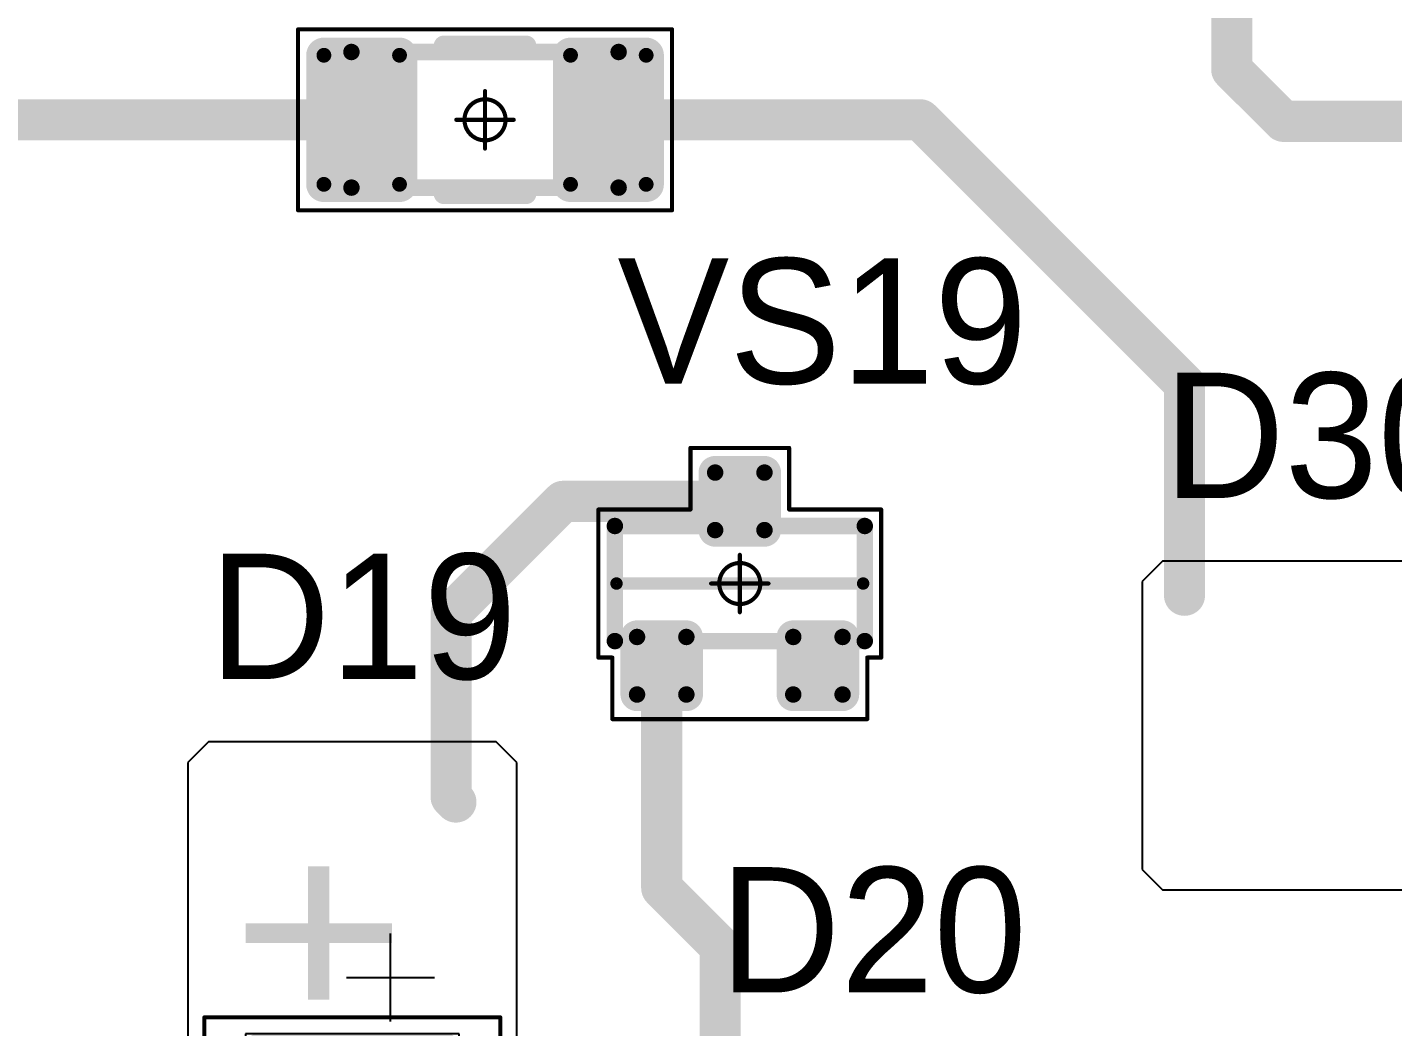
# Model space of a CAD drawing. Header units: millimetres. Extents: x 0 to 1769, y 431 to 1001.
# Drawn here: x 1362.93 to 1379.54, y 506.36 to 518.52 of the extents above; entities that cross this region are included whole.
import ezdxf

# ---------------------------------------------------------------- set-up
doc = ezdxf.new("R2010")
doc.units = ezdxf.units.MM
for name, color, linetype in [('Mechanical13', 56, 'Continuous'), ('Mechanical15', 56, 'Continuous'), ('TopLayer', 1, 'Continuous'), ('TopOverlay', 2, 'Continuous'), ('TopPaste', 8, 'Continuous'), ('TopSolder', 216, 'Continuous')]:
    doc.layers.add(name, color=color, linetype=linetype)

# ---------------------------------------------------------------- blocks, each defined once
blk = doc.blocks.new('SOT23_120')
at = {"layer": 'Mechanical13', "const_width": 0.2}
for points in [[(-0.7, 1.52), (-0.7, -1.52)], [(-0.7, 1.52), (0.7, 1.52)], [(0.7, 1.52), (0.7, -1.52)], [(-0.7, -1.52), (0.7, -1.52)]]:
    blk.add_lwpolyline(points, dxfattribs=at)
at = {"layer": 'Mechanical13', "const_width": 0.1}
for points in [[(-0.75, 1.52, 1), (-0.65, 1.52, 1)], [(-0.75, 1.52, 1), (-0.65, 1.52, 1)], [(0.65, 1.52, 1), (0.75, 1.52, 1)], [(0.65, 1.52, 1), (0.75, 1.52, 1)], [(-0.75, -1.52, 1), (-0.65, -1.52, 1)], [(-0.75, -1.52, 1), (-0.65, -1.52, 1)], [(0.65, -1.52, 1), (0.75, -1.52, 1)], [(0.65, -1.52, 1), (0.75, -1.52, 1)]]:
    blk.add_lwpolyline(points, format="xyb", close=True, dxfattribs=at)
at = {"layer": 'Mechanical15', "const_width": 0.05}
for points in [[(-0.9, 1.72), (0.9, 1.72)], [(-0.9, 1.72), (-0.9, 1.55)], [(0.9, 1.72), (0.9, 0.6)], [(-1.65, 1.55), (-0.9, 1.55)], [(-1.65, 1.55), (-1.65, -1.55)], [(0.9, 0.6), (1.65, 0.6)], [(1.65, 0.6), (1.65, -0.6)], [(0, 0.35), (0, -0.35)], [(-0.35, 0), (0.35, 0)], [(0.9, -0.6), (0.9, -1.72)], [(0.9, -0.6), (1.65, -0.6)], [(-1.65, -1.55), (-0.9, -1.55)], [(-0.9, -1.55), (-0.9, -1.72)], [(-0.9, -1.72), (0.9, -1.72)]]:
    blk.add_lwpolyline(points, dxfattribs=at)
at = {"layer": 'Mechanical15'}
for points, const_width in [([(-0.913, 1.72, 1), (-0.888, 1.72, 1)], 0.025), ([(-0.913, 1.72, 1), (-0.888, 1.72, 1)], 0.025), ([(0.888, 1.72, 1), (0.913, 1.72, 1)], 0.025), ([(0.888, 1.72, 1), (0.913, 1.72, 1)], 0.025), ([(-1.662, 1.55, 1), (-1.637, 1.55, 1)], 0.025), ([(-1.662, 1.55, 1), (-1.637, 1.55, 1)], 0.025), ([(-0.913, 1.55, 1), (-0.888, 1.55, 1)], 0.025), ([(-0.913, 1.55, 1), (-0.888, 1.55, 1)], 0.025), ([(0.888, 0.6, 1), (0.913, 0.6, 1)], 0.025), ([(0.888, 0.6, 1), (0.913, 0.6, 1)], 0.025), ([(1.637, 0.6, 1), (1.662, 0.6, 1)], 0.025), ([(1.637, 0.6, 1), (1.662, 0.6, 1)], 0.025), ([(-0.012, 0.35, 1), (0.012, 0.35, 1)], 0.025), ([(0.25, 0, 1), (-0.25, 0, 1)], 0.05), ([(-0.362, 0, 1), (-0.337, 0, 1)], 0.025), ([(-0.262, 0, 1), (-0.238, 0, 1)], 0.025), ([(0.238, 0, 1), (0.262, 0, 1)], 0.025), ([(0.337, 0, 1), (0.362, 0, 1)], 0.025), ([(-0.012, -0.35, 1), (0.012, -0.35, 1)], 0.025), ([(0.888, -0.6, 1), (0.913, -0.6, 1)], 0.025), ([(0.888, -0.6, 1), (0.913, -0.6, 1)], 0.025), ([(1.637, -0.6, 1), (1.662, -0.6, 1)], 0.025), ([(1.637, -0.6, 1), (1.662, -0.6, 1)], 0.025), ([(-1.662, -1.55, 1), (-1.637, -1.55, 1)], 0.025), ([(-1.662, -1.55, 1), (-1.637, -1.55, 1)], 0.025), ([(-0.913, -1.55, 1), (-0.888, -1.55, 1)], 0.025), ([(-0.913, -1.55, 1), (-0.888, -1.55, 1)], 0.025), ([(-0.913, -1.72, 1), (-0.888, -1.72, 1)], 0.025), ([(-0.913, -1.72, 1), (-0.888, -1.72, 1)], 0.025), ([(0.888, -1.72, 1), (0.913, -1.72, 1)], 0.025), ([(0.888, -1.72, 1), (0.913, -1.72, 1)], 0.025)]:
    blk.add_lwpolyline(points, format="xyb", close=True, dxfattribs=dict(at, const_width=const_width))
at = {"layer": 'TopLayer', "const_width": 0.1}
for points in [[(-1.4, 1.25, 1), (-1.3, 1.25, 1)], [(-0.7, 1.25, 1), (-0.6, 1.25, 1)], [(-1.4, 0.65, 1), (-1.3, 0.65, 1)], [(-0.7, 0.65, 1), (-0.6, 0.65, 1)], [(0.6, 0.3, 1), (0.7, 0.3, 1)], [(1.3, 0.3, 1), (1.4, 0.3, 1)], [(0.6, -0.3, 1), (0.7, -0.3, 1)], [(1.3, -0.3, 1), (1.4, -0.3, 1)], [(-1.4, -0.65, 1), (-1.3, -0.65, 1)], [(-0.7, -0.65, 1), (-0.6, -0.65, 1)], [(-1.4, -1.25, 1), (-1.3, -1.25, 1)], [(-0.7, -1.25, 1), (-0.6, -1.25, 1)]]:
    blk.add_lwpolyline(points, format="xyb", close=True, dxfattribs=at)
at = {"layer": 'TopLayer'}
for points in [[(-1.35, 1.35), (-1.35, 0.55), (-0.65, 1.35), (-0.65, 0.55)], [(-1.45, 1.25), (-1.45, 0.65), (-0.55, 1.25), (-0.55, 0.65)], [(0.65, 0.4), (0.65, -0.4), (1.35, 0.4), (1.35, -0.4)], [(0.55, 0.3), (0.55, -0.3), (1.45, 0.3), (1.45, -0.3)], [(-1.45, -0.65), (-1.45, -1.25), (-0.55, -0.65), (-0.55, -1.25)], [(-1.35, -0.55), (-1.35, -1.35), (-0.65, -0.55), (-0.65, -1.35)]]:
    blk.add_solid(points, dxfattribs=at)
at = {"layer": 'TopOverlay', "const_width": 0.15}
blk.add_lwpolyline([(0, 1.5), (0, -1.5)], dxfattribs=at)
at = {"layer": 'TopOverlay', "const_width": 0.075}
for points in [[(-0.038, 1.5, 1), (0.038, 1.5, 1)], [(-0.038, -1.5, 1), (0.038, -1.5, 1)]]:
    blk.add_lwpolyline(points, format="xyb", close=True, dxfattribs=at)
at = {"layer": 'TopPaste', "const_width": 0.075}
for points in [[(-1.387, 1.25, 1), (-1.313, 1.25, 1)], [(-0.687, 1.25, 1), (-0.613, 1.25, 1)], [(-1.387, 0.65, 1), (-1.313, 0.65, 1)], [(-0.687, 0.65, 1), (-0.613, 0.65, 1)], [(0.613, 0.3, 1), (0.687, 0.3, 1)], [(1.313, 0.3, 1), (1.387, 0.3, 1)], [(0.613, -0.3, 1), (0.687, -0.3, 1)], [(1.313, -0.3, 1), (1.387, -0.3, 1)], [(-1.387, -0.65, 1), (-1.313, -0.65, 1)], [(-0.687, -0.65, 1), (-0.613, -0.65, 1)], [(-1.387, -1.25, 1), (-1.313, -1.25, 1)], [(-0.687, -1.25, 1), (-0.613, -1.25, 1)]]:
    blk.add_lwpolyline(points, format="xyb", close=True, dxfattribs=at)
at = {"layer": 'TopPaste'}
for points in [[(-1.425, 1.25), (-1.425, 0.65), (-0.575, 1.25), (-0.575, 0.65)], [(-1.35, 1.325), (-1.35, 0.575), (-0.65, 1.325), (-0.65, 0.575)], [(0.65, 0.375), (0.65, -0.375), (1.35, 0.375), (1.35, -0.375)], [(0.575, 0.3), (0.575, -0.3), (1.425, 0.3), (1.425, -0.3)], [(-1.425, -0.65), (-1.425, -1.25), (-0.575, -0.65), (-0.575, -1.25)], [(-1.35, -0.575), (-1.35, -1.325), (-0.65, -0.575), (-0.65, -1.325)]]:
    blk.add_solid(points, dxfattribs=at)
at = {"layer": 'TopSolder', "const_width": 0.202}
for points in [[(-1.451, 1.25, 1), (-1.249, 1.25, 1)], [(-0.751, 1.25, 1), (-0.549, 1.25, 1)], [(-1.451, 0.65, 1), (-1.249, 0.65, 1)], [(-0.751, 0.65, 1), (-0.549, 0.65, 1)], [(0.549, 0.3, 1), (0.751, 0.3, 1)], [(1.249, 0.3, 1), (1.451, 0.3, 1)], [(0.549, -0.3, 1), (0.751, -0.3, 1)], [(1.249, -0.3, 1), (1.451, -0.3, 1)], [(-1.451, -0.65, 1), (-1.249, -0.65, 1)], [(-0.751, -0.65, 1), (-0.549, -0.65, 1)], [(-1.451, -1.25, 1), (-1.249, -1.25, 1)], [(-0.751, -1.25, 1), (-0.549, -1.25, 1)]]:
    blk.add_lwpolyline(points, format="xyb", close=True, dxfattribs=at)
at = {"layer": 'TopSolder'}
for points in [[(-1.35, 1.452), (-1.35, 0.448), (-0.65, 1.452), (-0.65, 0.448)], [(-1.552, 1.25), (-1.552, 0.65), (-0.448, 1.25), (-0.448, 0.65)], [(0.65, 0.502), (0.65, -0.502), (1.35, 0.502), (1.35, -0.502)], [(0.448, 0.3), (0.448, -0.3), (1.552, 0.3), (1.552, -0.3)], [(-1.35, -0.448), (-1.35, -1.452), (-0.65, -0.448), (-0.65, -1.452)], [(-1.552, -0.65), (-1.552, -1.25), (-0.448, -0.65), (-0.448, -1.25)]]:
    blk.add_solid(points, dxfattribs=at)
blk = doc.blocks.new('RC1206S_179')
at = {"layer": 'Mechanical13', "const_width": 0.2}
for points in [[(-1.625, 0.825), (1.625, 0.825)], [(-1.625, -0.825), (-1.625, 0.825)], [(1.625, -0.825), (1.625, 0.825)], [(-1.625, -0.825), (1.625, -0.825)]]:
    blk.add_lwpolyline(points, dxfattribs=at)
at = {"layer": 'Mechanical13', "const_width": 0.1}
for points in [[(-1.675, 0.825, 1), (-1.575, 0.825, 1)], [(-1.675, 0.825, 1), (-1.575, 0.825, 1)], [(1.575, 0.825, 1), (1.675, 0.825, 1)], [(1.575, 0.825, 1), (1.675, 0.825, 1)], [(-1.675, -0.825, 1), (-1.575, -0.825, 1)], [(-1.675, -0.825, 1), (-1.575, -0.825, 1)], [(1.575, -0.825, 1), (1.675, -0.825, 1)], [(1.575, -0.825, 1), (1.675, -0.825, 1)]]:
    blk.add_lwpolyline(points, format="xyb", close=True, dxfattribs=at)
at = {"layer": 'Mechanical15', "const_width": 0.05}
for points in [[(-2.275, 1.1), (2.275, 1.1)], [(-2.275, -1.1), (-2.275, 1.1)], [(2.275, -1.1), (2.275, 1.1)], [(0, -0.35), (0, 0.35)], [(-0.35, 0), (0.35, 0)], [(-2.275, -1.1), (2.275, -1.1)]]:
    blk.add_lwpolyline(points, dxfattribs=at)
at = {"layer": 'Mechanical15'}
for points, const_width in [([(-2.287, 1.1, 1), (-2.262, 1.1, 1)], 0.025), ([(-2.287, 1.1, 1), (-2.262, 1.1, 1)], 0.025), ([(2.262, 1.1, 1), (2.287, 1.1, 1)], 0.025), ([(2.262, 1.1, 1), (2.287, 1.1, 1)], 0.025), ([(-0.012, 0.35, 1), (0.012, 0.35, 1)], 0.025), ([(0.25, 0, 1), (-0.25, 0, 1)], 0.05), ([(-0.362, 0, 1), (-0.337, 0, 1)], 0.025), ([(-0.262, 0, 1), (-0.238, 0, 1)], 0.025), ([(0.238, 0, 1), (0.262, 0, 1)], 0.025), ([(0.337, 0, 1), (0.362, 0, 1)], 0.025), ([(-0.012, -0.35, 1), (0.012, -0.35, 1)], 0.025), ([(-2.287, -1.1, 1), (-2.262, -1.1, 1)], 0.025), ([(-2.287, -1.1, 1), (-2.262, -1.1, 1)], 0.025), ([(2.262, -1.1, 1), (2.287, -1.1, 1)], 0.025), ([(2.262, -1.1, 1), (2.287, -1.1, 1)], 0.025)]:
    blk.add_lwpolyline(points, format="xyb", close=True, dxfattribs=dict(at, const_width=const_width))
at = {"layer": 'TopLayer', "const_width": 0.115}
for points in [[(-2.018, 0.785, 1), (-1.903, 0.785, 1)], [(-1.098, 0.785, 1), (-0.983, 0.785, 1)], [(0.983, 0.785, 1), (1.098, 0.785, 1)], [(1.903, 0.785, 1), (2.018, 0.785, 1)], [(-2.018, -0.785, 1), (-1.903, -0.785, 1)], [(-1.098, -0.785, 1), (-0.983, -0.785, 1)], [(0.983, -0.785, 1), (1.098, -0.785, 1)], [(1.903, -0.785, 1), (2.018, -0.785, 1)]]:
    blk.add_lwpolyline(points, format="xyb", close=True, dxfattribs=at)
at = {"layer": 'TopLayer'}
for points in [[(-1.96, -0.9), (-1.04, -0.9), (-1.96, 0.9), (-1.04, 0.9)], [(1.04, -0.9), (1.96, -0.9), (1.04, 0.9), (1.96, 0.9)], [(-2.075, -0.785), (-0.925, -0.785), (-2.075, 0.785), (-0.925, 0.785)], [(0.925, -0.785), (2.075, -0.785), (0.925, 0.785), (2.075, 0.785)]]:
    blk.add_solid(points, dxfattribs=at)
at = {"layer": 'TopOverlay', "const_width": 0.25}
for points in [[(-0.5, 0.9), (0.5, 0.9)], [(-0.5, -0.9), (0.5, -0.9)]]:
    blk.add_lwpolyline(points, dxfattribs=at)
at = {"layer": 'TopOverlay', "const_width": 0.125}
for points in [[(-0.562, 0.9, 1), (-0.437, 0.9, 1)], [(0.437, 0.9, 1), (0.562, 0.9, 1)], [(-0.562, -0.9, 1), (-0.437, -0.9, 1)], [(0.437, -0.9, 1), (0.562, -0.9, 1)]]:
    blk.add_lwpolyline(points, format="xyb", close=True, dxfattribs=at)
at = {"layer": 'TopPaste', "const_width": 0.09}
for points in [[(-2.005, 0.785, 1), (-1.915, 0.785, 1)], [(-1.085, 0.785, 1), (-0.995, 0.785, 1)], [(0.995, 0.785, 1), (1.085, 0.785, 1)], [(1.915, 0.785, 1), (2.005, 0.785, 1)], [(-2.005, -0.785, 1), (-1.915, -0.785, 1)], [(-1.085, -0.785, 1), (-0.995, -0.785, 1)], [(0.995, -0.785, 1), (1.085, -0.785, 1)], [(1.915, -0.785, 1), (2.005, -0.785, 1)]]:
    blk.add_lwpolyline(points, format="xyb", close=True, dxfattribs=at)
at = {"layer": 'TopPaste'}
for points in [[(-1.96, -0.875), (-1.04, -0.875), (-1.96, 0.875), (-1.04, 0.875)], [(1.04, -0.875), (1.96, -0.875), (1.04, 0.875), (1.96, 0.875)], [(-2.05, -0.785), (-0.95, -0.785), (-2.05, 0.785), (-0.95, 0.785)], [(0.95, -0.785), (2.05, -0.785), (0.95, 0.785), (2.05, 0.785)]]:
    blk.add_solid(points, dxfattribs=at)
at = {"layer": 'TopSolder', "const_width": 0.215}
for points in [[(-2.068, 0.785, 1), (-1.853, 0.785, 1)], [(-1.148, 0.785, 1), (-0.933, 0.785, 1)], [(0.933, 0.785, 1), (1.148, 0.785, 1)], [(1.853, 0.785, 1), (2.068, 0.785, 1)], [(-2.068, -0.785, 1), (-1.853, -0.785, 1)], [(-1.148, -0.785, 1), (-0.933, -0.785, 1)], [(0.933, -0.785, 1), (1.148, -0.785, 1)], [(1.853, -0.785, 1), (2.068, -0.785, 1)]]:
    blk.add_lwpolyline(points, format="xyb", close=True, dxfattribs=at)
at = {"layer": 'TopSolder'}
for points in [[(-1.96, -1), (-1.04, -1), (-1.96, 1), (-1.04, 1)], [(1.04, -1), (1.96, -1), (1.04, 1), (1.96, 1)], [(-2.175, -0.785), (-0.825, -0.785), (-2.175, 0.785), (-0.825, 0.785)], [(0.825, -0.785), (2.175, -0.785), (0.825, 0.785), (2.175, 0.785)]]:
    blk.add_solid(points, dxfattribs=at)
blk = doc.blocks.new('T66G_297')
at = {"layer": 'Mechanical13'}
for p, q in [((2.936, 0.071), (2.936, -1)), ((2.4, -0.464), (3.471, -0.464))]:
    blk.add_line(p, q, dxfattribs=at)
at = {"layer": 'Mechanical13', "const_width": 0.2}
for points in [[(-1.7, 1.5), (1.7, 1.5)], [(-1.7, -1.5), (-1.7, 1.5)], [(1.7, -1.5), (1.7, 1.5)], [(-1.7, -1.5), (1.7, -1.5)]]:
    blk.add_lwpolyline(points, dxfattribs=at)
at = {"layer": 'Mechanical13'}
for points, const_width in [([(-1.75, 1.5, 1), (-1.65, 1.5, 1)], 0.1), ([(-1.75, 1.5, 1), (-1.65, 1.5, 1)], 0.1), ([(1.65, 1.5, 1), (1.75, 1.5, 1)], 0.1), ([(1.65, 1.5, 1), (1.75, 1.5, 1)], 0.1), ([(1.3, 0, 1), (-1.3, 0, 1)], 0.2), ([(-1.35, 0, 1), (-1.25, 0, 1)], 0.1), ([(1.25, 0, 1), (1.35, 0, 1)], 0.1), ([(-1.75, -1.5, 1), (-1.65, -1.5, 1)], 0.1), ([(-1.75, -1.5, 1), (-1.65, -1.5, 1)], 0.1), ([(1.65, -1.5, 1), (1.75, -1.5, 1)], 0.1), ([(1.65, -1.5, 1), (1.75, -1.5, 1)], 0.1)]:
    blk.add_lwpolyline(points, format="xyb", close=True, dxfattribs=dict(at, const_width=const_width))
at = {"layer": 'Mechanical15', "const_width": 0.05}
for points in [[(-2.45, -1.8), (-2.45, 1.8)], [(-2.45, 1.8), (2.45, 1.8)], [(2.45, -1.8), (2.45, 1.8)], [(0, -0.35), (0, 0.35)], [(-0.35, 0), (0.35, 0)], [(-2.45, -1.8), (2.45, -1.8)]]:
    blk.add_lwpolyline(points, dxfattribs=at)
at = {"layer": 'Mechanical15'}
for points, const_width in [([(-2.462, 1.8, 1), (-2.438, 1.8, 1)], 0.025), ([(-2.462, 1.8, 1), (-2.438, 1.8, 1)], 0.025), ([(2.438, 1.8, 1), (2.462, 1.8, 1)], 0.025), ([(2.438, 1.8, 1), (2.462, 1.8, 1)], 0.025), ([(-0.012, 0.35, 1), (0.012, 0.35, 1)], 0.025), ([(0.25, 0, 1), (-0.25, 0, 1)], 0.05), ([(-0.362, 0, 1), (-0.337, 0, 1)], 0.025), ([(-0.262, 0, 1), (-0.238, 0, 1)], 0.025), ([(0.238, 0, 1), (0.262, 0, 1)], 0.025), ([(0.337, 0, 1), (0.362, 0, 1)], 0.025), ([(-0.012, -0.35, 1), (0.012, -0.35, 1)], 0.025), ([(-2.462, -1.8, 1), (-2.438, -1.8, 1)], 0.025), ([(-2.462, -1.8, 1), (-2.438, -1.8, 1)], 0.025), ([(2.438, -1.8, 1), (2.462, -1.8, 1)], 0.025), ([(2.438, -1.8, 1), (2.462, -1.8, 1)], 0.025)]:
    blk.add_lwpolyline(points, format="xyb", close=True, dxfattribs=dict(at, const_width=const_width))
at = {"layer": 'TopLayer'}
for p, q in [((-5.55, 2), (-5.8, 1.75)), ((-1, 2), (-5.55, 2)), ((-0.75, 1.75), (-1, 2)), ((1, 2), (0.75, 1.75)), ((5.55, 2), (1, 2)), ((5.8, 1.75), (5.55, 2)), ((-5.8, 1.75), (-5.8, -1.75)), ((-0.75, -1.75), (-0.75, 1.75)), ((0.75, 1.75), (0.75, -1.75)), ((5.8, -1.75), (5.8, 1.75)), ((-5.8, -1.75), (-5.55, -2)), ((-1, -2), (-0.75, -1.75)), ((0.75, -1.75), (1, -2)), ((5.55, -2), (5.8, -1.75)), ((-5.55, -2), (-1, -2)), ((1, -2), (5.55, -2))]:
    blk.add_line(p, q, dxfattribs=at)
at = {"layer": 'TopLayer', "const_width": 0.15}
for points in [[(-2.175, 1.15, 1), (-2.025, 1.15, 1)], [(-0.975, 1.15, 1), (-0.825, 1.15, 1)], [(0.825, 1.15, 1), (0.975, 1.15, 1)], [(2.025, 1.15, 1), (2.175, 1.15, 1)], [(-2.175, -1.15, 1), (-2.025, -1.15, 1)], [(-0.975, -1.15, 1), (-0.825, -1.15, 1)], [(0.825, -1.15, 1), (0.975, -1.15, 1)], [(2.025, -1.15, 1), (2.175, -1.15, 1)]]:
    blk.add_lwpolyline(points, format="xyb", close=True, dxfattribs=at)
at = {"layer": 'TopLayer'}
for points in [[(-0.9, 1.3), (-2.1, 1.3), (-0.9, -1.3), (-2.1, -1.3)], [(2.1, 1.3), (0.9, 1.3), (2.1, -1.3), (0.9, -1.3)], [(-0.75, 1.15), (-2.25, 1.15), (-0.75, -1.15), (-2.25, -1.15)], [(2.25, 1.15), (0.75, 1.15), (2.25, -1.15), (0.75, -1.15)]]:
    blk.add_solid(points, dxfattribs=at)
at = {"layer": 'TopOverlay', "const_width": 0.25}
for points in [[(-1.5, 1.525), (1.5, 1.525)], [(-1.5, -1.525), (1.5, -1.525)]]:
    blk.add_lwpolyline(points, dxfattribs=at)
at = {"layer": 'TopOverlay', "const_width": 0.125}
for points in [[(-1.562, 1.525, 1), (-1.438, 1.525, 1)], [(1.438, 1.525, 1), (1.562, 1.525, 1)], [(-1.562, -1.525, 1), (-1.438, -1.525, 1)], [(1.438, -1.525, 1), (1.562, -1.525, 1)]]:
    blk.add_lwpolyline(points, format="xyb", close=True, dxfattribs=at)
at = {"layer": 'TopPaste', "const_width": 0.125}
for points in [[(-2.163, 1.15, 1), (-2.038, 1.15, 1)], [(-0.963, 1.15, 1), (-0.838, 1.15, 1)], [(0.838, 1.15, 1), (0.963, 1.15, 1)], [(2.038, 1.15, 1), (2.163, 1.15, 1)], [(-2.163, -1.15, 1), (-2.038, -1.15, 1)], [(-0.963, -1.15, 1), (-0.838, -1.15, 1)], [(0.838, -1.15, 1), (0.963, -1.15, 1)], [(2.038, -1.15, 1), (2.163, -1.15, 1)]]:
    blk.add_lwpolyline(points, format="xyb", close=True, dxfattribs=at)
at = {"layer": 'TopPaste'}
for points in [[(-0.9, 1.275), (-2.1, 1.275), (-0.9, -1.275), (-2.1, -1.275)], [(2.1, 1.275), (0.9, 1.275), (2.1, -1.275), (0.9, -1.275)], [(-0.775, 1.15), (-2.225, 1.15), (-0.775, -1.15), (-2.225, -1.15)], [(2.225, 1.15), (0.775, 1.15), (2.225, -1.15), (0.775, -1.15)]]:
    blk.add_solid(points, dxfattribs=at)
at = {"layer": 'TopSolder'}
for p, q in [((-2.25, 1.3), (-2.25, -1.3)), ((-0.65, 1.3), (-2.25, 1.3)), ((-0.65, -1.3), (-0.65, 1.3)), ((0.65, 1.3), (0.65, -1.3)), ((2.25, 1.3), (0.65, 1.3)), ((2.25, -1.3), (2.25, 1.3)), ((-2.25, -1.3), (-0.65, -1.3)), ((0.65, -1.3), (2.25, -1.3))]:
    blk.add_line(p, q, dxfattribs=at)
at = {"layer": 'TopOverlay'}
blk.add_text('+', height=2.5, dxfattribs=at).set_placement((2.5, -0.8))
blk = doc.blocks.new('T66G_308')
at = {"layer": 'Mechanical13'}
for p, q in [((2.936, 0.071), (2.936, -1)), ((2.4, -0.464), (3.471, -0.464))]:
    blk.add_line(p, q, dxfattribs=at)
at = {"layer": 'Mechanical13', "const_width": 0.2}
for points in [[(-1.7, 1.5), (1.7, 1.5)], [(-1.7, 1.5), (-1.7, -1.5)], [(1.7, 1.5), (1.7, -1.5)], [(-1.7, -1.5), (1.7, -1.5)]]:
    blk.add_lwpolyline(points, dxfattribs=at)
at = {"layer": 'Mechanical13'}
for points, const_width in [([(-1.75, 1.5, 1), (-1.65, 1.5, 1)], 0.1), ([(-1.75, 1.5, 1), (-1.65, 1.5, 1)], 0.1), ([(1.65, 1.5, 1), (1.75, 1.5, 1)], 0.1), ([(1.65, 1.5, 1), (1.75, 1.5, 1)], 0.1), ([(1.3, 0, 1), (-1.3, 0, 1)], 0.2), ([(-1.35, 0, 1), (-1.25, 0, 1)], 0.1), ([(1.25, 0, 1), (1.35, 0, 1)], 0.1), ([(-1.75, -1.5, 1), (-1.65, -1.5, 1)], 0.1), ([(-1.75, -1.5, 1), (-1.65, -1.5, 1)], 0.1), ([(1.65, -1.5, 1), (1.75, -1.5, 1)], 0.1), ([(1.65, -1.5, 1), (1.75, -1.5, 1)], 0.1)]:
    blk.add_lwpolyline(points, format="xyb", close=True, dxfattribs=dict(at, const_width=const_width))
at = {"layer": 'Mechanical15', "const_width": 0.05}
for points in [[(-2.45, 1.8), (-2.45, -1.8)], [(-2.45, 1.8), (2.45, 1.8)], [(2.45, 1.8), (2.45, -1.8)], [(0, 0.35), (0, -0.35)], [(-0.35, 0), (0.35, 0)], [(-2.45, -1.8), (2.45, -1.8)]]:
    blk.add_lwpolyline(points, dxfattribs=at)
at = {"layer": 'Mechanical15'}
for points, const_width in [([(-2.462, 1.8, 1), (-2.438, 1.8, 1)], 0.025), ([(-2.462, 1.8, 1), (-2.438, 1.8, 1)], 0.025), ([(2.438, 1.8, 1), (2.462, 1.8, 1)], 0.025), ([(2.438, 1.8, 1), (2.462, 1.8, 1)], 0.025), ([(-0.012, 0.35, 1), (0.012, 0.35, 1)], 0.025), ([(0.25, 0, 1), (-0.25, 0, 1)], 0.05), ([(-0.362, 0, 1), (-0.337, 0, 1)], 0.025), ([(-0.262, 0, 1), (-0.238, 0, 1)], 0.025), ([(0.238, 0, 1), (0.262, 0, 1)], 0.025), ([(0.337, 0, 1), (0.362, 0, 1)], 0.025), ([(-0.012, -0.35, 1), (0.012, -0.35, 1)], 0.025), ([(-2.462, -1.8, 1), (-2.438, -1.8, 1)], 0.025), ([(-2.462, -1.8, 1), (-2.438, -1.8, 1)], 0.025), ([(2.438, -1.8, 1), (2.462, -1.8, 1)], 0.025), ([(2.438, -1.8, 1), (2.462, -1.8, 1)], 0.025)]:
    blk.add_lwpolyline(points, format="xyb", close=True, dxfattribs=dict(at, const_width=const_width))
at = {"layer": 'TopLayer'}
for p, q in [((-5.55, 2), (-5.8, 1.75)), ((-1, 2), (-5.55, 2)), ((-0.75, 1.75), (-1, 2)), ((1, 2), (0.75, 1.75)), ((5.55, 2), (1, 2)), ((5.8, 1.75), (5.55, 2)), ((-5.8, 1.75), (-5.8, -1.75)), ((-0.75, -1.75), (-0.75, 1.75)), ((0.75, 1.75), (0.75, -1.75)), ((5.8, -1.75), (5.8, 1.75)), ((-5.8, -1.75), (-5.55, -2)), ((-1, -2), (-0.75, -1.75)), ((0.75, -1.75), (1, -2)), ((5.55, -2), (5.8, -1.75)), ((-5.55, -2), (-1, -2)), ((1, -2), (5.55, -2))]:
    blk.add_line(p, q, dxfattribs=at)
at = {"layer": 'TopLayer', "const_width": 0.15}
for points in [[(-2.175, 1.15, 1), (-2.025, 1.15, 1)], [(-0.975, 1.15, 1), (-0.825, 1.15, 1)], [(0.825, 1.15, 1), (0.975, 1.15, 1)], [(2.025, 1.15, 1), (2.175, 1.15, 1)], [(-2.175, -1.15, 1), (-2.025, -1.15, 1)], [(-0.975, -1.15, 1), (-0.825, -1.15, 1)], [(0.825, -1.15, 1), (0.975, -1.15, 1)], [(2.025, -1.15, 1), (2.175, -1.15, 1)]]:
    blk.add_lwpolyline(points, format="xyb", close=True, dxfattribs=at)
at = {"layer": 'TopLayer'}
for points in [[(-0.9, 1.3), (-2.1, 1.3), (-0.9, -1.3), (-2.1, -1.3)], [(2.1, 1.3), (0.9, 1.3), (2.1, -1.3), (0.9, -1.3)], [(-0.75, 1.15), (-2.25, 1.15), (-0.75, -1.15), (-2.25, -1.15)], [(2.25, 1.15), (0.75, 1.15), (2.25, -1.15), (0.75, -1.15)]]:
    blk.add_solid(points, dxfattribs=at)
at = {"layer": 'TopOverlay', "const_width": 0.25}
for points in [[(-1.5, 1.525), (1.5, 1.525)], [(-1.5, -1.525), (1.5, -1.525)]]:
    blk.add_lwpolyline(points, dxfattribs=at)
at = {"layer": 'TopOverlay', "const_width": 0.125}
for points in [[(-1.562, 1.525, 1), (-1.438, 1.525, 1)], [(1.438, 1.525, 1), (1.562, 1.525, 1)], [(-1.562, -1.525, 1), (-1.438, -1.525, 1)], [(1.438, -1.525, 1), (1.562, -1.525, 1)]]:
    blk.add_lwpolyline(points, format="xyb", close=True, dxfattribs=at)
at = {"layer": 'TopPaste', "const_width": 0.125}
for points in [[(-2.163, 1.15, 1), (-2.038, 1.15, 1)], [(-0.963, 1.15, 1), (-0.838, 1.15, 1)], [(0.838, 1.15, 1), (0.963, 1.15, 1)], [(2.038, 1.15, 1), (2.163, 1.15, 1)], [(-2.163, -1.15, 1), (-2.038, -1.15, 1)], [(-0.963, -1.15, 1), (-0.838, -1.15, 1)], [(0.838, -1.15, 1), (0.963, -1.15, 1)], [(2.038, -1.15, 1), (2.163, -1.15, 1)]]:
    blk.add_lwpolyline(points, format="xyb", close=True, dxfattribs=at)
at = {"layer": 'TopPaste'}
for points in [[(-0.9, 1.275), (-2.1, 1.275), (-0.9, -1.275), (-2.1, -1.275)], [(2.1, 1.275), (0.9, 1.275), (2.1, -1.275), (0.9, -1.275)], [(-0.775, 1.15), (-2.225, 1.15), (-0.775, -1.15), (-2.225, -1.15)], [(2.225, 1.15), (0.775, 1.15), (2.225, -1.15), (0.775, -1.15)]]:
    blk.add_solid(points, dxfattribs=at)
at = {"layer": 'TopSolder'}
for p, q in [((-2.25, 1.3), (-2.25, -1.3)), ((-0.65, 1.3), (-2.25, 1.3)), ((-0.65, -1.3), (-0.65, 1.3)), ((0.65, 1.3), (0.65, -1.3)), ((2.25, 1.3), (0.65, 1.3)), ((2.25, -1.3), (2.25, 1.3)), ((-2.25, -1.3), (-0.65, -1.3)), ((0.65, -1.3), (2.25, -1.3))]:
    blk.add_line(p, q, dxfattribs=at)
at = {"layer": 'TopOverlay'}
blk.add_text('+', height=2.5, dxfattribs=at).set_placement((2.5, -0.8))

msp = doc.modelspace()

# ---------------------------------------------------------------- linework, layer by layer
at = {"layer": 'TopLayer', "const_width": 0.5}
for points in [[(1377.578, 518.005), (1377.578, 518.83)], [(1377.578, 518.005), (1378.207, 517.377)], [(1361.6, 517.396), (1366.995, 517.396)], [(1369.995, 517.396), (1373.791, 517.396)], [(1373.791, 517.396), (1377.003, 514.183)], [(1378.207, 517.377), (1387.347, 517.377)], [(1377.003, 511.612), (1377.003, 514.183)], [(1368.083, 511.394), (1369.444, 512.755)], [(1369.444, 512.755), (1371.594, 512.755)], [(1368.083, 509.156), (1368.083, 511.394)], [(1370.644, 508.051), (1370.644, 510.755)], [(1368.083, 509.156), (1368.141, 509.097)], [(1370.644, 508.051), (1371.355, 507.34)], [(1371.355, 505.706), (1371.355, 507.34)]]:
    msp.add_lwpolyline(points, dxfattribs=at)
at = {"layer": 'TopLayer', "const_width": 0.25}
for points in [[(1377.453, 518.005, 1), (1377.703, 518.005, 1)], [(1377.453, 518.005, 1), (1377.703, 518.005, 1)], [(1366.87, 517.396, 1), (1367.12, 517.396, 1)], [(1369.87, 517.396, 1), (1370.12, 517.396, 1)], [(1373.666, 517.396, 1), (1373.916, 517.396, 1)], [(1373.666, 517.396, 1), (1373.916, 517.396, 1)], [(1378.082, 517.377, 1), (1378.332, 517.377, 1)], [(1378.082, 517.377, 1), (1378.332, 517.377, 1)], [(1376.878, 514.183, 1), (1377.128, 514.183, 1)], [(1376.878, 514.183, 1), (1377.128, 514.183, 1)], [(1369.319, 512.755, 1), (1369.569, 512.755, 1)], [(1369.319, 512.755, 1), (1369.569, 512.755, 1)], [(1371.469, 512.755, 1), (1371.719, 512.755, 1)], [(1376.878, 511.612, 1), (1377.128, 511.612, 1)], [(1367.958, 511.394, 1), (1368.208, 511.394, 1)], [(1367.958, 511.394, 1), (1368.208, 511.394, 1)], [(1370.519, 510.755, 1), (1370.769, 510.755, 1)], [(1367.958, 509.156, 1), (1368.208, 509.156, 1)], [(1367.958, 509.156, 1), (1368.208, 509.156, 1)], [(1368.016, 509.097, 1), (1368.266, 509.097, 1)], [(1370.519, 508.051, 1), (1370.769, 508.051, 1)], [(1370.519, 508.051, 1), (1370.769, 508.051, 1)], [(1371.23, 507.34, 1), (1371.48, 507.34, 1)], [(1371.23, 507.34, 1), (1371.48, 507.34, 1)]]:
    msp.add_lwpolyline(points, format="xyb", close=True, dxfattribs=at)

# ---------------------------------------------------------------- block references
msp.add_blockref('RC1206S_179', (1368.495, 517.396))
for name, p, rotation in [('SOT23_120', (1371.594, 511.755), 90), ('T66G_297', (1382.286, 510.028), 360), ('T66G_308', (1366.881, 504.028), 90)]:
    msp.add_blockref(name, p, dxfattribs=dict(rotation=rotation))

# ---------------------------------------------------------------- texts
at = {"layer": 'TopOverlay'}
for s, p in [('VS19', (1370.106, 514.187)), ('D30', (1376.75, 512.796)), ('D19', (1365.141, 510.594)), ('D20', (1371.346, 506.781))]:
    msp.add_text(s, height=1.524, dxfattribs=at).set_placement(p)

doc.saveas('drawing.dxf')
